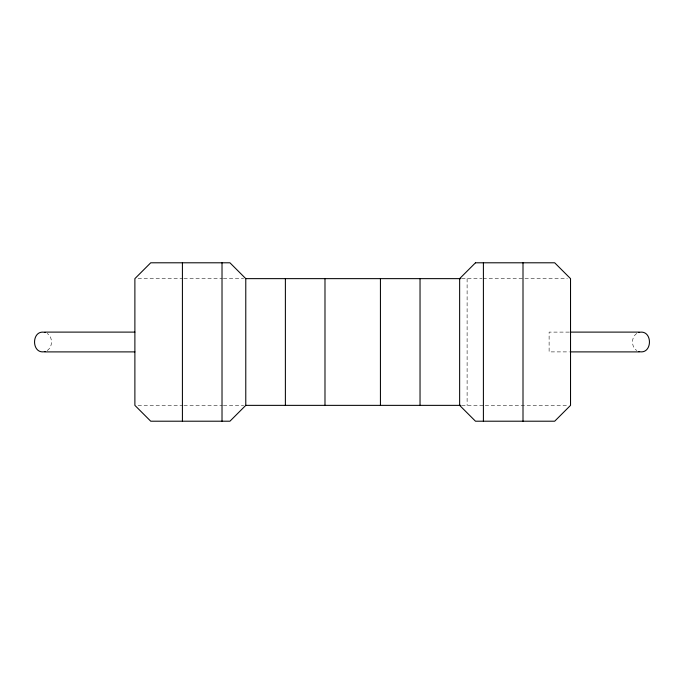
<?xml version="1.0" encoding="UTF-8"?>
<svg xmlns="http://www.w3.org/2000/svg" width="684" height="684" viewBox="0 0 684 684"><rect width="100%" height="100%" fill="white"/><g stroke="black" fill="none" stroke-linecap="round" stroke-linejoin="round"><path stroke-width="0.51" stroke-dasharray="3.42 2.56" d="M47.222 350.567C52.924 346.728 52.924 337.272 47.222 333.433M636.778 333.433C631.076 337.272 631.076 346.728 636.778 350.567M138.083 278.636L182.867 278.636M183.936 278.636L222.317 278.636M223.386 278.636L243.641 278.636M461.768 278.636L482.032 278.636M483.101 278.636L567.335 278.636M569.173 332.108L549.115 332.108L549.115 351.892L569.165 351.892M138.083 405.364L182.867 405.364M183.936 405.364L222.317 405.364M223.386 405.364L243.641 405.364M461.768 405.364L484.161 405.364M485.23 405.364L567.335 405.364M467.112 278.636L467.112 405.364"/><path stroke-width="1.03" d="M460.836 405.364L245.778 405.364L229.935 421.207L150.728 421.207L134.885 405.364L134.885 278.636L150.728 262.793L229.935 262.793L245.778 278.636L460.836 278.636M45.127 351.559C31.036 355.056 31.036 328.944 45.127 332.441M638.873 332.441C652.964 328.944 652.964 355.056 638.873 351.559M134.885 332.108L44.785 332.108M570.225 332.108L639.215 332.108M134.885 351.892L44.785 351.901M570.225 351.892L639.215 351.901M523.004 262.793L523.004 421.207M483.4 262.793L483.4 421.207M420.036 278.636L420.036 405.364M380.432 278.636L380.432 405.364M324.986 278.636L324.986 405.364M285.382 278.636L285.382 405.364M245.778 278.636L245.778 405.364M222.018 262.793L222.018 421.207M182.414 262.793L182.414 421.207M475.483 262.793L459.639 278.636L459.639 405.364L475.483 421.207L554.69 421.207L570.533 405.364L570.533 278.636L554.69 262.793L475.483 262.793"/></g></svg>
